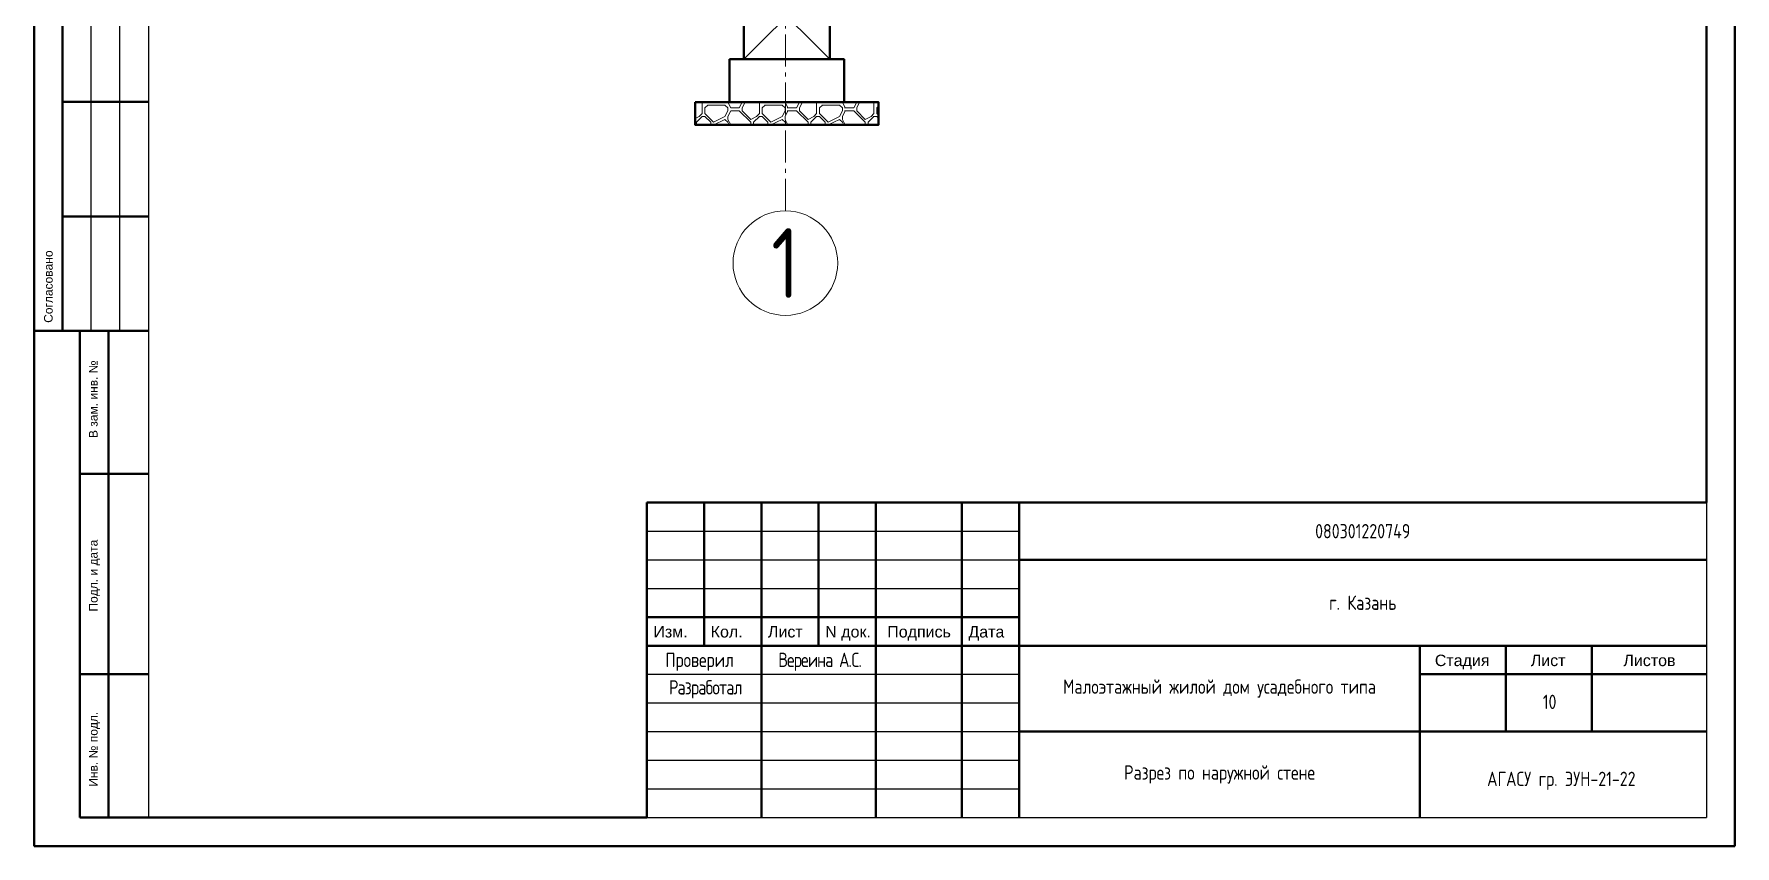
# Model space of a CAD drawing. Header units: millimetres. Extents: x 21036 to 50736, y 19656 to 61656.
# Drawn here: x 21036 to 50736, y 19656 to 33842 of the extents above; entities that cross this region are included whole.
import ezdxf

# ---------------------------------------------------------------- set-up
doc = ezdxf.new("R2010")
doc.units = ezdxf.units.MM
doc.linetypes.add('CONTINOUS', pattern=[0])
doc.linetypes.add('ГОСТ 2.303 6', pattern=[12, 8, -1.5, 1, -1.5])
doc.layers.add('Оси', color=3, linetype='Continuous')
doc.layers.add('Скелет', color=7, linetype='Continuous', lineweight=50)
doc.layers.add('Штриховка', color=7, linetype='Continuous', lineweight=20)
doc.styles.add('Arial', font='arial.ttf')
doc.styles.add('ГОСТ 2.304', font='CS_Gost2304.shx')
doc.styles.add('ТЕКСТ_Z', font='arial.ttf')

# ---------------------------------------------------------------- blocks, each defined once
blk = doc.blocks.new('Штамп осн')
at = {"color": 7, "lineweight": 50}
for p, q in [((-18500, 0), (-18500, 5500)), ((-18500, 5500), (0, 5500)), ((-18500, 5500), (0, 5500)), ((-17500, 3000), (-17500, 5500)), ((-16500, 0), (-16500, 5500)), ((-15500, 3000), (-15500, 5500)), ((-14500, 0), (-14500, 5500)), ((-13000, 0), (-13000, 5500)), ((-12000, 0), (-12000, 5500)), ((-12000, 4500), (0, 4500)), ((-18500, 3500), (-12000, 3500)), ((-18500, 3000), (0, 3000)), ((-5000, 0), (-5000, 3000)), ((-3500, 1500), (-3500, 3000)), ((-2000, 1500), (-2000, 3000)), ((-5000, 2500), (0, 2500)), ((-12000, 1500), (0, 1500))]:
    blk.add_line(p, q, dxfattribs=at)
at = {"color": 7}
for p in [(0, 5500), (-18500, 0)]:
    blk.add_line(p, (0, 0), dxfattribs=at)
at = {"color": 8}
for p, q in [((-18500, 5000), (-12000, 5000)), ((-18500, 4500), (-12000, 4500)), ((-18500, 4000), (-12000, 4000)), ((-18500, 2500), (-12000, 2500)), ((-18500, 2000), (-12000, 2000)), ((-18500, 1500), (-12000, 1500)), ((-18500, 1000), (-12000, 1000)), ((-18500, 500), (-12000, 500))]:
    blk.add_line(p, q, dxfattribs=at)
at = {"color": 7, "style": 'Arial'}
for s, p in [('Изм.', (-18385, 3143)), ('Кол.', (-17385, 3143)), ('Лист', (-16385, 3143)), ('N док.', (-15385, 3143)), ('Подпись', (-14302, 3143)), ('Дата', (-12885, 3143)), ('Стадия', (-4741, 2643)), ('Листов', (-1449, 2643))]:
    blk.add_text(s, height=200, dxfattribs=at).set_placement(p)
at = {"color": 7, "lineweight": 50, "style": 'Arial'}
blk.add_text('Лист', height=200, dxfattribs=at).set_placement((-3066, 2643))
blk = doc.blocks.new('Штамп осн бок')
at = {"color": 7, "lineweight": 50}
for p, q in [((-2000, 8500), (-2000, 15000)), ((-2000, 15000), (-1500, 15000)), ((-1500, 8500), (-1500, 15000)), ((-1500, 15000), (0, 15000)), ((-1500, 14000), (0, 14000)), ((-1500, 12500), (0, 12500)), ((-1500, 10500), (0, 10500)), ((-2000, 8500), (-1500, 8500)), ((-1500, 8500), (0, 8500)), ((-1200, 0), (-1200, 8500)), ((-1200, 8500), (-700, 8500)), ((-700, 0), (-700, 8500)), ((-700, 8500), (0, 8500)), ((-1200, 6000), (0, 6000)), ((-1200, 2500), (0, 2500)), ((-1200, 0), (-700, 0)), ((-700, 0), (0, 0))]:
    blk.add_line(p, q, dxfattribs=at)
at = {"color": 7}
for p, q in [((-1000, 8500), (-1000, 15000)), ((-500, 8500), (-500, 15000)), ((0, 15000), (0, 0))]:
    blk.add_line(p, q, dxfattribs=at)
at = {"color": 7, "style": 'ТЕКСТ_Z'}
for s, p in [('Согласовано', (-1675, 8640)), ('В зам. инв. №', (-890, 6627)), ('Подл. и дата', (-890, 3596)), ('Инв. № подл.', (-890, 536))]:
    blk.add_text(s, height=150, rotation=90, dxfattribs=at).set_placement(p)

msp = doc.modelspace()

# ---------------------------------------------------------------- hatches: boundary and pattern name
at = {"layer": 'Штриховка', "linetype": 'Continuous', "ltscale": 100}
h = msp.add_hatch(dxfattribs=at)
h.set_pattern_fill('Камень сортированный', color=256, scale=100, pattern_type=2)
h.set_pattern_definition([(0, (700, 50), (1000, 1000), [50, -50, 100, -800, 0, 0]), (0, (300, 100), (1000, 1000), [250, -750, 0, 0, 0, 0]), (0, (250, 150), (1000, 1000), [250, -750, 0, 0, 0, 0]), (0, (700, 400), (1000, 1000), [50, -950, 0, 0, 0, 0]), (0, (200, 500), (1000, 1000), [150, -850, 0, 0, 0, 0]), (0, (200, 550), (1000, 1000), [150, -850, 0, 0, 0, 0]), (0, (800, 600), (1000, 1000), [300, -700, 0, 0, 0, 0]), (0, (750, 650), (1000, 1000), [300, -700, 0, 0, 0, 0]), (0, (500, 750), (1000, 1000), [100, -900, 0, 0, 0, 0]), (0, (550, 800), (1000, 1000), [50, -950, 0, 0, 0, 0]), (0, (100, 900), (1000, 1000), [50, -50, 50, -850, 0, 0]), (90, (100, 700), (-1000, 1000), [150, -850, 0, 0, 0, 0]), (90, (150, 350), (-1000, 1000), [50, -100, 50, -100, 200, -500]), (90, (250, 950), (-1000, 1000), [50, -950, 0, 0, 0, 0]), (90, (400, 500), (-1000, 1000), [50, -950, 0, 0, 0, 0]), (90, (450, 750), (-1000, 1000), [50, -950, 0, 0, 0, 0]), (90, (550, 200), (-1000, 1000), [100, -900, 0, 0, 0, 0]), (90, (600, 150), (-1000, 1000), [150, -850, 0, 0, 0, 0]), (90, (650, 750), (-1000, 1000), [100, -50, 100, -750, 0, 0]), (90, (700, 450), (-1000, 1000), [200, -800, 0, 0, 0, 0]), (90, (750, 450), (-1000, 1000), [100, -900, 0, 0, 0, 0]), (90, (850, 100), (-1000, 1000), [200, -800, 0, 0, 0, 0]), (90, (900, 100), (-1000, 1000), [150, -850, 0, 0, 0, 0]), (45, (500, 150), (0, 1000), [70.711, -1343.503, 0, 0, 0, 0]), (45, (650, 400), (0, 1000), [70.711, -1343.503, 0, 0, 0, 0]), (45, (750, 550), (0, 1000), [70.711, -1343.503, 0, 0, 0, 0]), (45, (50, 650), (0, 1000), [70.711, -1343.503, 0, 0, 0, 0]), (45, (150, 850), (0, 1000), [70.711, -1343.503, 0, 0, 0, 0]), (45, (600, 300), (0, 1000), [141.421, -1272.7926, 0, 0, 0, 0]), (45, (700, 950), (0, 1000), [141.421, -1272.7926, 0, 0, 0, 0]), (135, (650, 0), (-1000, 9e-14), [141.421, -1272.7926, 0, 0, 0, 0]), (135, (700, 50), (-1000, 9e-14), [141.421, -1272.7926, 0, 0, 0, 0]), (135, (850, 300), (-1000, 9e-14), [141.421, -1272.7926, 0, 0, 0, 0]), (135, (700, 650), (-1000, 9e-14), [141.421, -1272.7926, 0, 0, 0, 0]), (135, (750, 650), (-1000, 9e-14), [141.421, -1272.7926, 0, 0, 0, 0]), (135, (550, 350), (-1000, 9e-14), [212.132, -1202.0816, 0, 0, 0, 0]), (135, (900, 300), (-1000, 9e-14), [212.132, -1202.0816, 0, 0, 0, 0]), (135, (550, 300), (-1000, 9e-14), [282.843, -1131.371, 0, 0, 0, 0]), (135, (100, 900), (-1000, 9e-14), [282.843, -1131.371, 0, 0, 0, 0]), (135, (100, 850), (-1000, 9e-14), [282.843, -1131.371, 0, 0, 0, 0]), (135, (150, 300), (-1000, 9e-14), [70.711, -1343.503, 0, 0, 0, 0]), (135, (150, 550), (-1000, 9e-14), [70.711, -1343.503, 0, 0, 0, 0]), (26.565, (750, 50), (1000, 4e-07), [111.8034, -2124.2646, 0, 0, 0, 0]), (26.565, (550, 350), (1000, 4e-07), [111.8034, -2124.2646, 0, 0, 0, 0]), (26.565, (900, 250), (1000, 4e-07), [223.607, -2012.461, 0, 0, 0, 0]), (26.565, (900, 300), (1000, 4e-07), [223.607, -2012.461, 0, 0, 0, 0]), (63.435, (600, 800), (5e-08, 1000), [111.8, -1118, 223.6, -782.668, 0, 0]), (63.435, (100, 400), (5e-08, 1000), [111.8034, -2124.2646, 0, 0, 0, 0]), (63.435, (250, 0), (5e-08, 1000), [111.8034, -2124.2646, 0, 0, 0, 0]), (63.435, (150, 400), (5e-08, 1000), [111.8034, -2124.2646, 0, 0, 0, 0]), (63.435, (650, 850), (5e-08, 1000), [111.8034, -2124.2646, 0, 0, 0, 0]), (63.435, (600, 800), (5e-08, 1000), [111.8034, -2124.2646, 0, 0, 0, 0]), (63.435, (400, 550), (5e-08, 1000), [223.607, -2012.461, 0, 0, 0, 0]), (63.435, (350, 550), (5e-08, 1000), [223.607, -2012.461, 0, 0, 0, 0]), (116.565, (200, 550), (-4e-07, 1000), [111.8034, -2124.2646, 0, 0, 0, 0]), (116.565, (250, 100), (-4e-07, 1000), [223.607, -2012.461, 0, 0, 0, 0]), (116.565, (250, 150), (-4e-07, 1000), [223.607, -2012.461, 0, 0, 0, 0]), (153.435, (450, 800), (-1000, 4e-07), [223.607, -2012.461, 0, 0, 0, 0]), (153.435, (550, 800), (-1000, 4e-07), [335.41, -1900.658, 0, 0, 0, 0])])
h.paths.add_polyline_path([(35780, 32252), (34155, 32252), (34155, 32652), (35180, 32652), (35780, 32652)])
h.paths.add_polyline_path([(32580, 32652), (33180, 32652), (34155, 32652), (34155, 32252), (32580, 32252)])

# ---------------------------------------------------------------- linework, layer by layer
at = {"lineweight": 50, "ltscale": 40}
for p, q in [((50736, 61656), (50736, 19656)), ((50236, 25656), (50236, 61156)), ((21036, 28656), (21036, 19656)), ((31736, 20156), (23036, 20156)), ((50736, 19656), (21036, 19656))]:
    msp.add_line(p, q, dxfattribs=at)
at = {"layer": 'Оси', "color": 3, "linetype": 'ГОСТ 2.303 6', "lineweight": 20, "ltscale": 70}
msp.add_line((34155, 30754), (34155, 59621), dxfattribs=at)
at = {"layer": 'Оси', "color": 3, "lineweight": 20, "ltscale": 100}
msp.add_circle((34155, 29840), 914, dxfattribs=at)
at = {"layer": 'Скелет', "linetype": 'Continuous', "lineweight": 20, "ltscale": 100}
for p, q in [((34930, 34902), (33430, 33402)), ((33430, 34902), (34930, 33402))]:
    msp.add_line(p, q, dxfattribs=at)
at = {"layer": 'Скелет', "ltscale": 100}
for points in [[(33430, 34902), (34930, 34902), (34930, 33402), (33430, 33402)], [(33180, 33402), (35180, 33402), (35180, 32652), (33180, 32652)], [(32580, 32652), (35780, 32652), (35780, 32252), (32580, 32252)]]:
    msp.add_lwpolyline(points, close=True, dxfattribs=at)

# ---------------------------------------------------------------- block references
at = {"color": 7, "linetype": 'CONTINOUS', "lineweight": 20, "ltscale": 30}
for name, p in [('Штамп осн бок', (23036, 20156)), ('Штамп осн', (50236, 20156))]:
    msp.add_blockref(name, p, dxfattribs=at)

# ---------------------------------------------------------------- texts
at = {"ltscale": 100, "char_height": 250, "attachment_point": 5, "style": 'ГОСТ 2.304'}
for s, insert, width in [('080301220749', (44236, 25156), 12000), ('г. Казань', (44236, 23906), 12000), ('Проверил', (32657, 22874), 4115.67), ('{\\T0.9000;Вереина А.С.}', (34758, 22874), 4115.67), ('{\\T0.9000;Разработал}', (32756, 22394), 1853.54), ('Малоэтажный жилой дом усадебного типа', (41736, 22406), 7000), ('10', (47499, 22174), 4115.67), ('Разрез по наружной стене', (41736, 20906), 7000), ('АГАСУ гр. ЭУН-21-22', (47704, 20795), 4115.67)]:
    msp.add_mtext(s, dxfattribs=dict(at, insert=insert, width=width))
at = {"layer": 'Оси', "color": 3, "lineweight": 20, "ltscale": 400, "insert": (34155, 29840), "char_height": 1219, "width": 1327.31, "attachment_point": 5, "style": 'ГОСТ 2.304'}
msp.add_mtext('1', dxfattribs=at)

doc.saveas('drawing.dxf')
